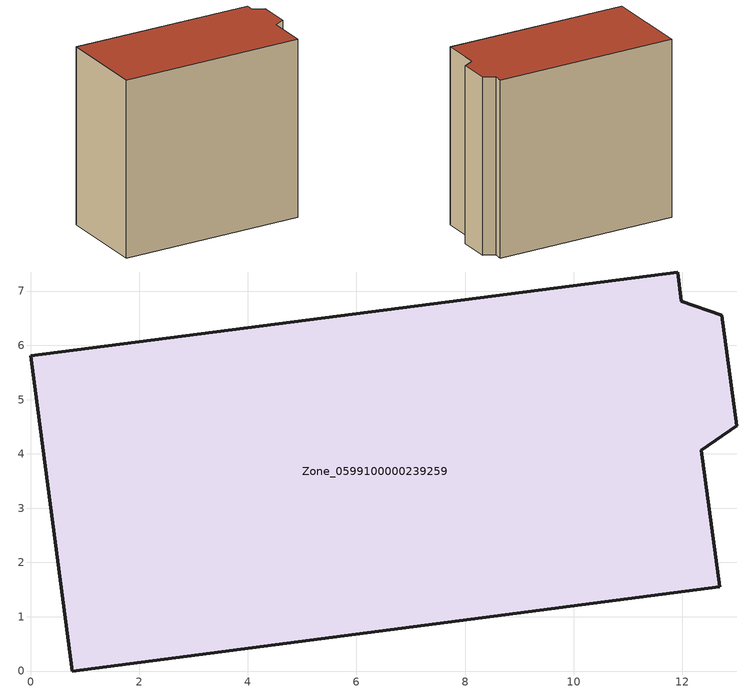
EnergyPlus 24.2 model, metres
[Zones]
Zone_0599100000239259
 floor ground (C_G): 0,5.81 11.91,7.35 11.99,6.81 12.73,6.55 13.01,4.52 12.36,4.07 12.69,1.55 0.76,0 z0
 wall outside (C_F): 0.76,0 12.69,1.55 12.36,4.07 13.01,4.52 12.73,6.55 11.99,6.81 11.91,7.35 0,5.81 0.76,0 z0:11.68
 roof outside (C_R): 11.91,7.35 0,5.81 0.76,0 12.69,1.55 12.36,4.07 13.01,4.52 12.73,6.55 11.99,6.81 z11.68
[BUILDING]
Pand.0599100000239259: North Axis=0; Terrain=City; Loads Convergence Tolerance Value=0.04; Temperature Convergence Tolerance Value=0.4; Solar Distribution=FullExterior; Maximum Number of Warmup Days=25; Minimum Number of Warmup Days=1
[Site:Location]
Rotterdam.The.Hague.AP_ZH_NLD Design_Conditions: Latitude=51.96; Longitude=4.45; Time Zone=1; Elevation=-4.5
[SITE:GROUNDTEMPERATURE:BUILDINGSURFACE]
18, 18, 18, 18, 18, 18, 18, 18, 18, 18, 18, 18
[MATERIAL] Thermal Absorptance=0.9; Solar Absorptance=0.7; Visible Absorptance=0.7
Name | Roughness | Thickness | Conductivity | Density | Specific Heat
G.TI.1946 | MediumSmooth | 0.15 | 1 | 540 | 1210
F.TI.1946 | Rough | 0.3 | 0.857143 | 1920 | 840
R.TI.1946 | MediumRough | 0.2 | 0.1 | 1500 | 1000
[CONSTRUCTION]
C_G: G.TI.1946
C_F: F.TI.1946
C_R: R.TI.1946
[ZONE]
Zone_0599100000239259: Type=1; Multiplier=1; Ceiling Height=Autocalculate; Volume=Autocalculate; Floor Area=autocalculate; Part of Total Floor Area=Yes
[ZONEINFILTRATION:DESIGNFLOWRATE]
Infil_Zone_0599100000239259: Zone or ZoneList or Space or SpaceList=Zone_0599100000239259; Schedule=AlwaysOn; Design Flow Rate Calculation Method=Flow/Area; Flow Rate per Floor Area=0.003; Constant Term Coefficient=1; Temperature Term Coefficient=0; Velocity Term Coefficient=0; Velocity Squared Term Coefficient=0
[HVACTEMPLATE:ZONE:IDEALLOADSAIRSYSTEM]
Zone_0599100000239259: Maximum Heating Supply Air Temperature=50; Minimum Cooling Supply Air Temperature=13; Maximum Heating Supply Air Humidity Ratio=0.0156; Minimum Cooling Supply Air Humidity Ratio=0.0077; Heating Limit=NoLimit; Cooling Limit=NoLimit; Dehumidification Control Type=ConstantSensibleHeatRatio; Cooling Sensible Heat Ratio=0.7; Dehumidification Setpoint=60; Humidification Control Type=None; Humidification Setpoint=30; Outdoor Air Method=None; Outdoor Air Flow Rate per Person=0.00944; Outdoor Air Flow Rate per Zone Floor Area=0; Outdoor Air Flow Rate per Zone=0; Demand Controlled Ventilation Type=None; Outdoor Air Economizer Type=NoEconomizer; Heat Recovery Type=None; Sensible Heat Recovery Effectiveness=0.7; Latent Heat Recovery Effectiveness=0.65
[ZONECONTROL:THERMOSTAT]
ThermostatControl_Zone_0599100000239259: Zone or ZoneList=Zone_0599100000239259; Control Type Schedule=DualSetpointControlType; Control 1=Thermostat_Zone_0599100000239259; Temperature Difference Between Cutout And Setpoint=0
[THERMOSTATSETPOINT:DUALSETPOINT]
Thermostat_Zone_0599100000239259: Heating Setpoint Temperature Schedule=HeatingSetpoint_Zone_0599100000239259; Cooling Setpoint Temperature Schedule=CoolingSetpoint_Zone_0599100000239259
[SCHEDULE:COMPACT]
HeatingSetpoint_Zone_0599100000239259: Through: 12/31, For: AllDays, Until: 24:00, 21
CoolingSetpoint_Zone_0599100000239259: Through: 12/31, For: AllDays, Until: 24:00, 24
DualSetpointControlType: Through: 12/31, For: AllDays, Until: 24:00, 4
AlwaysOn: Through: 12/31, For: AllDays, Until: 24:00, 1
